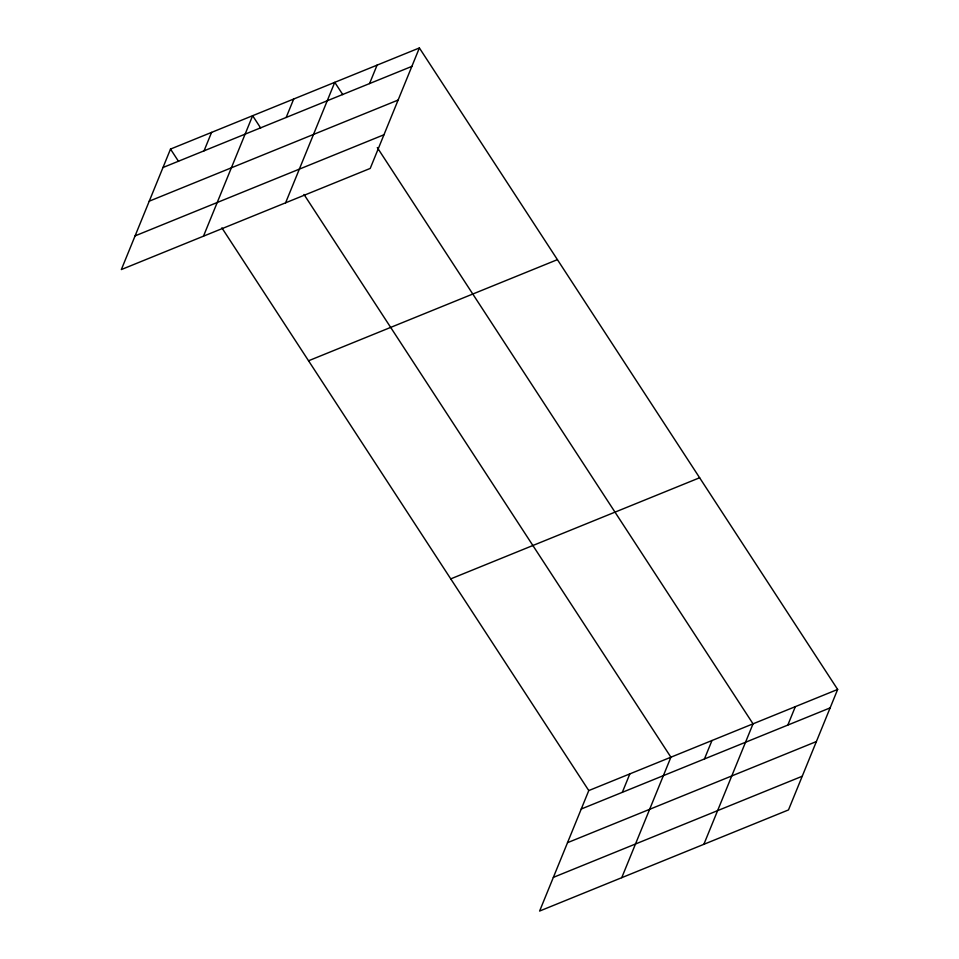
<?xml version="1.0" encoding="UTF-8"?>
<svg xmlns="http://www.w3.org/2000/svg" width="959" height="959" viewBox="0 0 959 959"><rect width="100%" height="100%" fill="white"/><g stroke="black" fill="none" stroke-linecap="round" stroke-linejoin="round"><path stroke-width="1.44" d="M419.383 47.95L170.51 149.077L121.349 269.551L370.222 168.424L419.383 47.95L837.651 689.449L788.49 809.923L539.617 911.05L588.778 790.576L837.651 689.449M204.051 150.827L211.579 132.39M203.476 236.178L252.637 115.703L260.668 128.015M286.178 117.454L293.706 99.017M285.602 202.805L334.763 82.33L342.795 94.641M369.551 83.577L377.079 65.14M622.319 792.326L629.847 773.889M621.744 877.677L670.904 757.202L304.003 194.473M704.445 758.953L711.974 740.516M703.87 844.304L753.031 723.841L377.295 147.566M787.819 725.076L795.347 706.639M162.994 167.513L411.855 66.387M149.244 201.186L398.117 100.06M135.087 235.878L383.96 134.751M308.546 360.776L557.407 259.649M450.754 578.876L699.626 477.762M581.262 809.012L830.122 707.886M567.512 842.685L816.385 741.559M553.355 877.377L802.227 776.251M170.51 149.077L178.542 161.388M221.877 227.846L588.778 790.576"/></g></svg>
